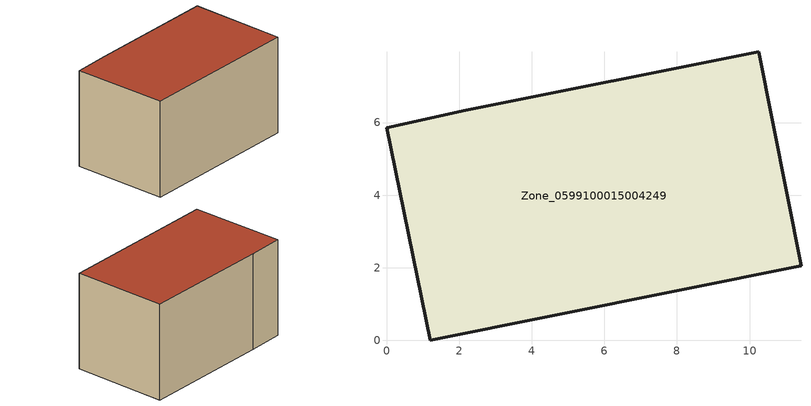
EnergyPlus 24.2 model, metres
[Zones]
Zone_0599100015004249
 floor ground (C_G): 2.18,6.34 10.26,7.95 11.42,2.06 1.2,0 0,5.85 z0.97
 wall outside (C_F): 1.2,0 11.42,2.06 10.26,7.95 2.18,6.34 0,5.85 1.2,0 z0.97:7.09
 roof outside (C_R): 10.26,7.95 2.18,6.34 0,5.85 1.2,0 11.42,2.06 z7.09
[BUILDING]
Pand.0599100015004249: North Axis=0; Terrain=City; Loads Convergence Tolerance Value=0.04; Temperature Convergence Tolerance Value=0.4; Solar Distribution=FullExterior; Maximum Number of Warmup Days=25; Minimum Number of Warmup Days=1
[Site:Location]
Rotterdam.The.Hague.AP_ZH_NLD Design_Conditions: Latitude=51.96; Longitude=4.45; Time Zone=1; Elevation=-4.5
[SITE:GROUNDTEMPERATURE:BUILDINGSURFACE]
18, 18, 18, 18, 18, 18, 18, 18, 18, 18, 18, 18
[MATERIAL] Thermal Absorptance=0.9; Solar Absorptance=0.7; Visible Absorptance=0.7
Name | Roughness | Thickness | Conductivity | Density | Specific Heat
G.TC.1946-1964 | MediumSmooth | 0.15 | 1 | 540 | 1210
F.TC.1946-1964 | Rough | 0.3 | 0.857143 | 1920 | 840
R.TC.1946-1964 | MediumRough | 0.2 | 0.235294 | 1500 | 1000
[CONSTRUCTION]
C_G: G.TC.1946-1964
C_F: F.TC.1946-1964
C_R: R.TC.1946-1964
[ZONE]
Zone_0599100015004249: Type=1; Multiplier=1; Ceiling Height=Autocalculate; Volume=Autocalculate; Floor Area=autocalculate; Part of Total Floor Area=Yes
[ZONEINFILTRATION:DESIGNFLOWRATE]
Infil_Zone_0599100015004249: Zone or ZoneList or Space or SpaceList=Zone_0599100015004249; Schedule=AlwaysOn; Design Flow Rate Calculation Method=Flow/Area; Flow Rate per Floor Area=0.003; Constant Term Coefficient=1; Temperature Term Coefficient=0; Velocity Term Coefficient=0; Velocity Squared Term Coefficient=0
[HVACTEMPLATE:ZONE:IDEALLOADSAIRSYSTEM]
Zone_0599100015004249: Maximum Heating Supply Air Temperature=50; Minimum Cooling Supply Air Temperature=13; Maximum Heating Supply Air Humidity Ratio=0.0156; Minimum Cooling Supply Air Humidity Ratio=0.0077; Heating Limit=NoLimit; Cooling Limit=NoLimit; Dehumidification Control Type=ConstantSensibleHeatRatio; Cooling Sensible Heat Ratio=0.7; Dehumidification Setpoint=60; Humidification Control Type=None; Humidification Setpoint=30; Outdoor Air Method=None; Outdoor Air Flow Rate per Person=0.00944; Outdoor Air Flow Rate per Zone Floor Area=0; Outdoor Air Flow Rate per Zone=0; Demand Controlled Ventilation Type=None; Outdoor Air Economizer Type=NoEconomizer; Heat Recovery Type=None; Sensible Heat Recovery Effectiveness=0.7; Latent Heat Recovery Effectiveness=0.65
[ZONECONTROL:THERMOSTAT]
ThermostatControl_Zone_0599100015004249: Zone or ZoneList=Zone_0599100015004249; Control Type Schedule=DualSetpointControlType; Control 1=Thermostat_Zone_0599100015004249; Temperature Difference Between Cutout And Setpoint=0
[THERMOSTATSETPOINT:DUALSETPOINT]
Thermostat_Zone_0599100015004249: Heating Setpoint Temperature Schedule=HeatingSetpoint_Zone_0599100015004249; Cooling Setpoint Temperature Schedule=CoolingSetpoint_Zone_0599100015004249
[SCHEDULE:COMPACT]
HeatingSetpoint_Zone_0599100015004249: Through: 12/31, For: AllDays, Until: 24:00, 21
CoolingSetpoint_Zone_0599100015004249: Through: 12/31, For: AllDays, Until: 24:00, 24
DualSetpointControlType: Through: 12/31, For: AllDays, Until: 24:00, 4
AlwaysOn: Through: 12/31, For: AllDays, Until: 24:00, 1
